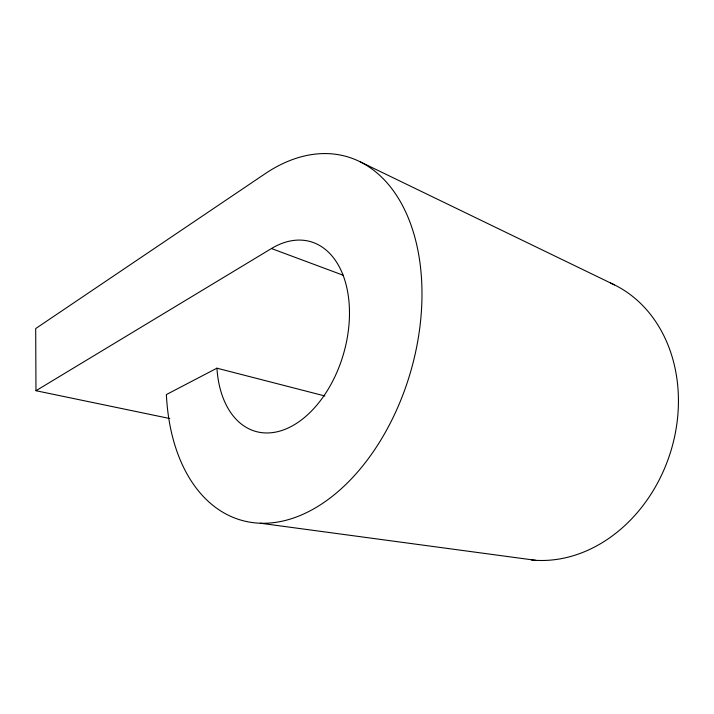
<?xml version="1.0" encoding="UTF-8"?>
<svg xmlns="http://www.w3.org/2000/svg" width="714" height="714" viewBox="0 0 714 714"><rect width="100%" height="100%" fill="white"/><g stroke="black" fill="none" stroke-linecap="round" stroke-linejoin="round"><path stroke-width="1.07" d="M324.87 395.967L216.931 368.183L166.389 394.556A189.317 121.246 -73.7 0 0 309.332 511.233A189.317 121.246 -73.7 0 0 420.046 263.439A189.317 121.246 -73.7 0 0 265.019 173.797L35.7 328.556L35.968 390.719L271.454 248.534L343.541 275.372M260.333 523.228L535.803 560.329M35.968 390.719L169.771 418.529M360.159 161.801L614.504 284.895M610.515 283.03A145.317 119.738 -71.5 0 1 671.767 448.008A145.317 119.738 -71.5 0 1 531.421 559.99M271.454 248.534A98.764 62.894 -73.7 0 1 348.771 299.621A98.764 62.894 -73.7 0 1 290.875 426.66A98.764 62.894 -73.7 0 1 216.931 368.183"/></g></svg>
